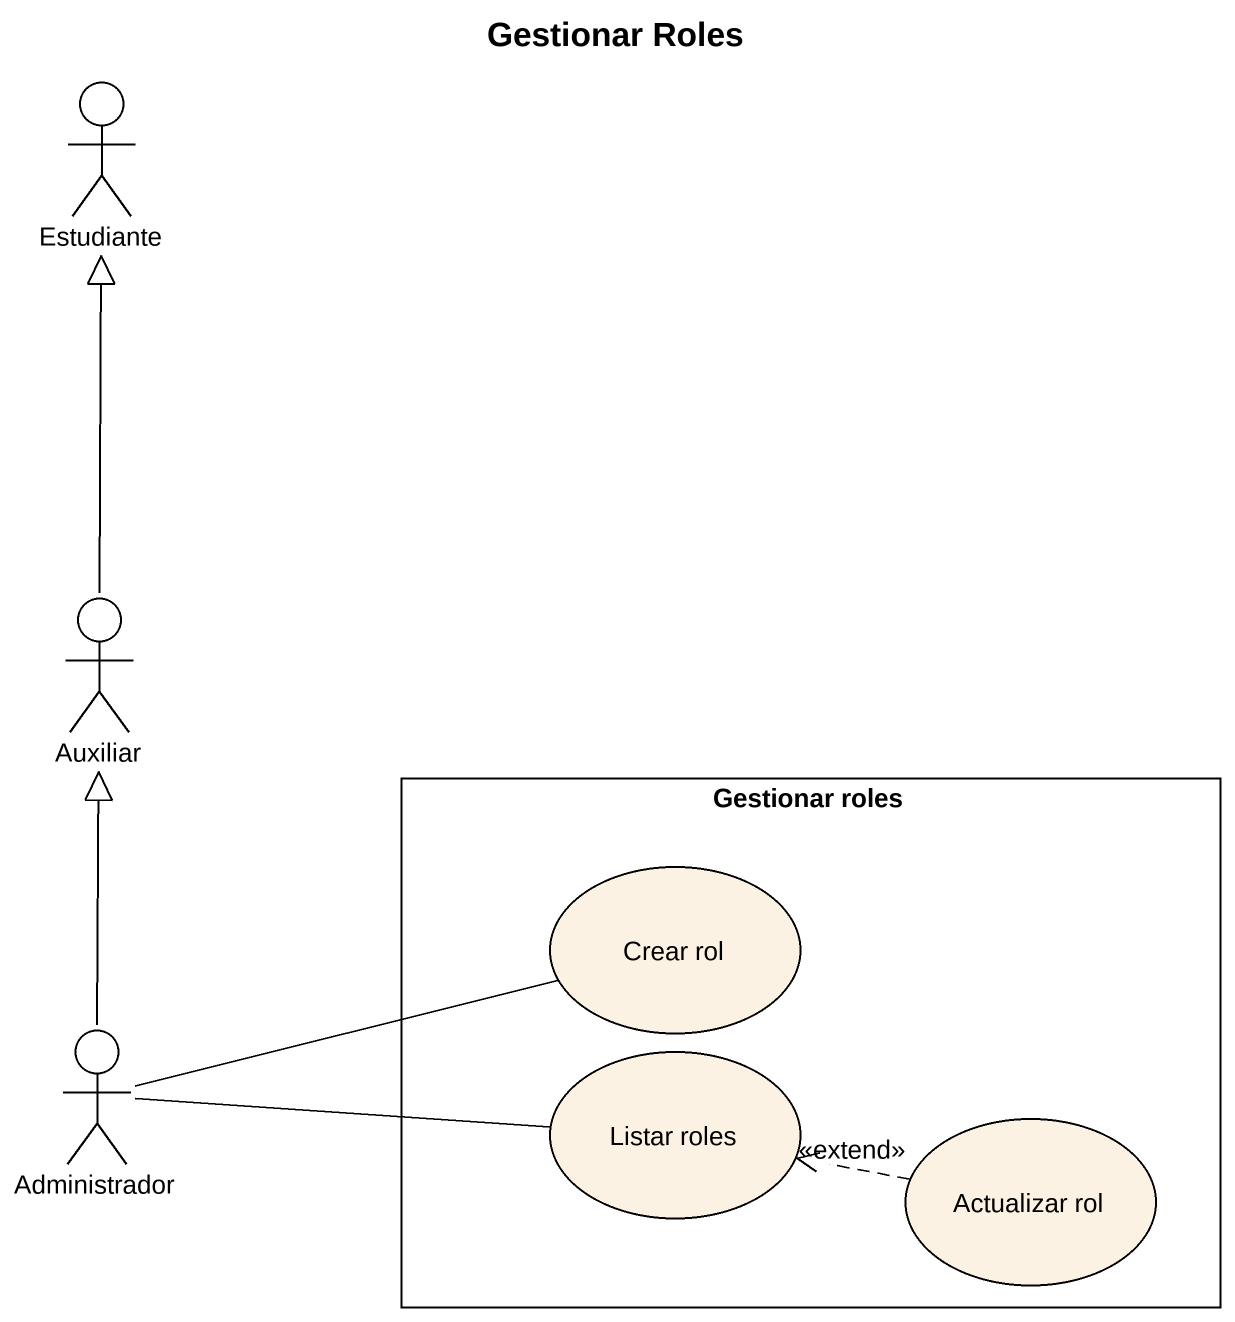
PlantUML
@startuml
title Gestionar Roles
actor Estudiante
actor Auxiliar
rectangle "Gestionar roles" as Gestionar_roles {
  usecase "Crear rol" as Crear_rol
  usecase "Listar roles" as Listar_roles
  usecase "Actualizar rol" as Actualizar_rol
}
actor Administrador
Auxiliar -up-|> Estudiante
Administrador -up-|> Auxiliar
Administrador -right- Crear_rol
Administrador -right- Listar_roles
Actualizar_rol .left.> Listar_roles : <<extend>>
@enduml
